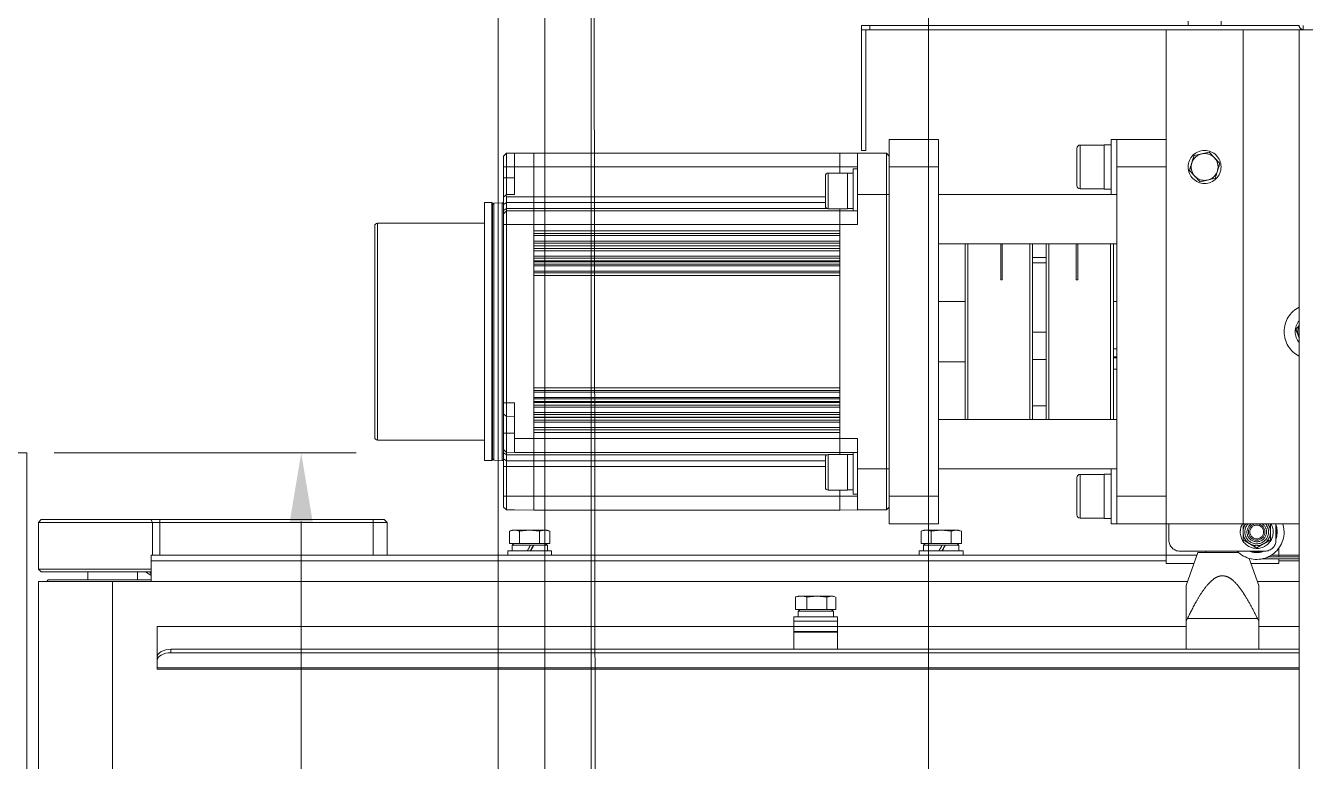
# Model space of a CAD drawing. Extents: x -681219 to -550379, y -242630 to -158199.
# Drawn here: x -671118.1 to -670651.7, y -213862.9 to -213594.8 of the extents above; entities that cross this region are included whole.
import ezdxf

# ---------------------------------------------------------------- set-up
doc = ezdxf.new("R2010")
doc.units = 0
doc.header["$LTSCALE"] = 1000
doc.linetypes.add('DASHED2', pattern=[9.525, 6.35, -3.175])
doc.linetypes.add('HIDDEN', pattern=[9.525, 6.35, -3.175])
doc.layers.get('0').update_dxf_attribs({"linetype": 'CONTINUOUS'})
doc.layers.add('future', color=4, linetype='DASHED2', lineweight=0)

# ---------------------------------------------------------------- blocks, each defined once
blk = doc.blocks.new('A$Caddf9ae6')
at = {"color": 0, "linetype": 'HIDDEN'}
for p, q in [((320, -2185.51), (320, 836.49)), ((320, -2187), (-311, -2187)), ((102.5, -2201.75), (102.5, -2187)), ((119, -2202.28), (119, -2187)), ((126.5, -2194.5), (126.5, -2187)), ((127.2, -2187), (127.2, -2200.51)), ((128, -2198.14), (128, -2187)), ((128.5, -2187), (128.5, -2194.5)), ((128.5, -2187.02), (140, -2187.02)), ((140, -2207.5), (140, -2187)), ((207.75, -2186.98), (208.08, -2187.12)), ((212.25, -2187.08), (210.75, -2188.22)), ((320, -2185.51), (320, -2187)), ((320, -2185.51), (321.51, -2185.51)), ((320, -2186.5), (320.42, -2186.5)), ((125.5, -2194.5), (125.5, -2204.58)), ((125.5, -2194.5), (127.2, -2194.5)), ((128, -2194.5), (128.5, -2194.5)), ((128.5, -2194.5), (128.5, -2197.23)), ((128.5, -2194.5), (131, -2194.5)), ((140, -2195.5), (134, -2195.5)), ((134.31, -2195.5), (135.39, -2195.18)), ((135.38, -2195.38), (134.93, -2195.5)), ((137, -2195.2), (135.38, -2195.38)), ((135.39, -2195.18), (137, -2195)), ((137, -2192.5), (138.89, -2192.68)), ((137, -2195), (138.61, -2195.18)), ((138.62, -2195.38), (137, -2195.2)), ((138.61, -2195.18), (139.69, -2195.5)), ((139.07, -2195.5), (138.62, -2195.38)), ((138.89, -2192.68), (140, -2192.96)), ((94.24, -2201.75), (104.5, -2201.75)), ((104.5, -2201.75), (105.49, -2202.26)), ((127.39, -2205.25), (117.5, -2201.75)), ((130, -2199.5), (130, -2230.5)), ((131.23, -2202.5), (132.67, -2200)), ((139.89, -2197.5), (140, -2197.7)), ((105.49, -2202.26), (105.49, -2227.74)), ((134.11, -2207.5), (132.67, -2205)), ((129.5, -2209.11), (129.5, -2224)), ((140, -2207.3), (139.89, -2207.5)), ((320, -2207.5), (140, -2207.5)), ((323.1, -2215.5), (321.5, -2215.5)), ((265.23, -2220.4), (264.6, -2223.15)), ((265.1, -2220.9), (265.38, -2219.76)), ((265.87, -2217.65), (265.23, -2220.4)), ((268.94, -2216.68), (269.05, -2216.65)), ((273.33, -2217.92), (271.27, -2216)), ((275.4, -2219.85), (273.33, -2217.92)), ((274.77, -2222.6), (275.4, -2219.85)), ((117.5, -2228.25), (129.5, -2224)), ((129.5, -2221), (130, -2221)), ((264.6, -2223.15), (266.67, -2225.08)), ((266.91, -2225.36), (266.44, -2224.92)), ((266.67, -2225.08), (268.73, -2227)), ((274.13, -2225.35), (274.77, -2222.6)), ((274.87, -2222.31), (274.72, -2222.95)), ((94.24, -2228.25), (104.5, -2228.25)), ((105.49, -2227.74), (104.5, -2228.25)), ((271.24, -2226.28), (271.16, -2226.3)), ((271.28, -2226.27), (271.24, -2226.28)), ((321.5, -2227.5), (323.1, -2227.5)), ((134, -2234.5), (140, -2234.5)), ((-1107.67, -2321.99), (1022.72, -2322.24))]:
    blk.add_line(p, q, dxfattribs=at)
at = {"color": 0, "linetype": 'Continuous', "lineweight": 15}
for p, q in [((87, -2187), (87, -2603.25)), ((87.45, -2187), (87.45, -2603.25)), ((93.01, -2187), (93.01, -2598.25)), ((94.24, -2187), (94.24, -2598.25)), ((320, -2343.5), (320, -2187)), ((321.5, -2343.5), (321.5, -2187.02)), ((140, -2235.5), (140, -2207.5)), ((128.5, -2224.35), (128.5, -2235.5)), ((102.5, -2355.25), (102.5, -2228.25)), ((119, -2619.5), (119, -2227.72)), ((125.5, -2225.42), (125.5, -2235.5)), ((125.5, -2235.5), (128.5, -2235.5)), ((126.5, -2605.5), (126.5, -2235.5)), ((128.5, -2235.5), (128.5, -2602.32)), ((128.5, -2235.5), (140, -2235.5)), ((140, -2253.5), (140, -2235.5)), ((320, -2235.5), (140, -2235.5)), ((150, -2235.5), (150, -2253.5)), ((270, -2253.5), (270, -2235.5)), ((280, -2235.5), (280, -2253.5)), ((150, -2253.5), (140, -2253.5)), ((140, -2253.5), (140, -2255.5)), ((140, -2255.5), (159.24, -2255.5)), ((141.95, -2255.5), (141.95, -2258.1)), ((150, -2253.5), (270, -2253.5)), ((158.05, -2258.1), (158.05, -2255.5)), ((159.24, -2255.5), (160, -2255.5)), ((160, -2318.5), (160, -2253.5)), ((178, -2253.5), (160, -2253.5)), ((160, -2318.5), (160, -2255.5)), ((178, -2318.5), (178, -2253.5)), ((178, -2254.75), (242, -2254.75)), ((242, -2255.75), (178, -2255.75)), ((196.28, -2253.5), (196.28, -2254.75)), ((200.45, -2254.75), (200.45, -2253.5)), ((200.79, -2253.5), (200.79, -2254.75)), ((203.71, -2253.5), (203.71, -2254.75)), ((221, -2254.75), (221, -2253.5)), ((242, -2318.5), (242, -2253.5)), ((260, -2253.5), (242, -2253.5)), ((242, -2254.75), (242, -2253.5)), ((260, -2318.5), (260, -2253.5)), ((260, -2255.5), (279.24, -2255.5)), ((261.95, -2255.5), (261.95, -2258.1)), ((280, -2253.5), (270, -2253.5)), ((270, -2253.5), (279.24, -2253.5)), ((278.05, -2258.1), (278.05, -2255.5)), ((279.24, -2253.5), (280, -2253.5)), ((279.24, -2255.5), (280, -2255.5)), ((280, -2255.5), (280, -2253.5)), ((141.95, -2258.1), (158.05, -2258.1)), ((142, -2258.1), (142, -2266.85)), ((158, -2266.85), (158, -2258.1)), ((261.95, -2258.1), (278.05, -2258.1)), ((262, -2258.1), (262, -2266.85)), ((278, -2266.85), (278, -2258.1)), ((142, -2266.85), (157.39, -2266.85)), ((157.39, -2266.85), (158, -2266.85)), ((262, -2266.85), (277.39, -2266.85)), ((277.39, -2266.85), (278, -2266.85)), ((156.24, -2268.1), (143.25, -2268.1)), ((156.75, -2268.1), (156.24, -2268.1)), ((228.9, -2268.25), (228.9, -2267.75)), ((228.9, -2267.75), (242, -2267.75)), ((242, -2268.25), (228.9, -2268.25)), ((242, -2268.25), (242, -2267.75)), ((276.24, -2268.1), (263.25, -2268.1)), ((276.75, -2268.1), (276.24, -2268.1)), ((178, -2278.25), (242, -2278.25)), ((242, -2279.25), (178, -2279.25)), ((183, -2284.25), (183, -2279.25)), ((199.85, -2284.25), (199.85, -2279.25)), ((209.83, -2284.25), (209.83, -2279.25)), ((235.02, -2284.25), (235.02, -2279.25)), ((237, -2284.25), (237, -2279.25)), ((242, -2284.25), (242, -2279.25)), ((178, -2284.25), (242, -2284.25)), ((242, -2285.25), (178, -2285.25)), ((242, -2295.25), (228.9, -2295.25)), ((228.9, -2295.25), (228.9, -2295.75)), ((228.9, -2295.75), (242, -2295.75)), ((242, -2295.75), (242, -2295.25)), ((178, -2307.75), (242, -2307.75)), ((242, -2308.75), (178, -2308.75)), ((199, -2308.75), (199, -2318.5)), ((221, -2318.5), (221, -2308.75)), ((242, -2318.5), (242, -2308.75)), ((130.1, -2309.5), (128.5, -2309.5)), ((130.1, -2309.5), (130.1, -2316.8)), ((132.2, -2311.06), (130.1, -2311.06)), ((132.2, -2311.06), (132.2, -2315.95)), ((132.8, -2311.08), (132.2, -2311.68)), ((132.8, -2311.6), (132.8, -2310.15)), ((132.8, -2310.15), (137.29, -2310.15)), ((132.8, -2312.41), (132.8, -2311.6)), ((132.8, -2313.86), (132.8, -2312.41)), ((137.29, -2310.15), (137.65, -2312)), ((137.65, -2312), (137.29, -2313.86)), ((137.65, -2311.14), (137.3, -2310.17)), ((137.65, -2312), (137.65, -2311.14)), ((137.65, -2317.53), (137.65, -2312)), ((130.1, -2316.8), (130.1, -2325.5)), ((132.2, -2315.95), (132.2, -2317.15)), ((132.2, -2315.95), (132.2, -2315.98)), ((132.2, -2317.15), (132.2, -2323.94)), ((132.8, -2316.73), (132.8, -2313.86)), ((132.8, -2313.86), (137.29, -2313.86)), ((132.8, -2318.33), (132.8, -2316.73)), ((132.8, -2321.21), (132.8, -2318.33)), ((137.29, -2313.86), (137.65, -2317.53)), ((137.65, -2317.53), (137.29, -2321.21)), ((137.65, -2323.03), (137.65, -2317.53)), ((132.8, -2321.21), (137.29, -2321.21)), ((132.8, -2322.63), (132.8, -2321.21)), ((132.8, -2323.42), (132.8, -2322.63)), ((137.65, -2323.87), (137.65, -2323.03)), ((140, -2336.5), (140, -2318.5)), ((140, -2318.5), (150, -2318.5)), ((150, -2318.5), (150, -2336.5)), ((270, -2318.5), (150, -2318.5)), ((178, -2318.5), (160, -2318.5)), ((260, -2318.5), (242, -2318.5)), ((270, -2336.5), (270, -2318.5)), ((270, -2318.5), (280, -2318.5)), ((280, -2318.5), (280, -2336.5)), ((128.5, -2325.5), (130.1, -2325.5)), ((130.1, -2323.94), (132.2, -2323.94)), ((132.2, -2323.32), (132.8, -2323.91)), ((132.8, -2324.85), (132.8, -2323.42)), ((132.8, -2324.85), (137.29, -2324.85)), ((137.3, -2324.83), (137.65, -2323.87)), ((150, -2336.5), (140, -2336.5)), ((145.03, -2337.5), (146.03, -2336.5)), ((145.03, -2337.5), (146.03, -2336.5)), ((270, -2336.5), (150, -2336.5)), ((160, -2337.5), (160, -2336.5)), ((260, -2337.5), (260, -2336.5)), ((280, -2336.5), (270, -2336.5)), ((273.97, -2336.5), (274.97, -2337.5)), ((145.03, -2337.5), (145.01, -2348)), ((160, -2337.5), (145.03, -2337.5)), ((160, -2348), (160, -2337.5)), ((160, -2337.5), (260, -2337.5)), ((260, -2337.5), (260, -2348)), ((274.97, -2337.5), (260, -2337.5)), ((274.97, -2337.5), (274.99, -2348)), ((276, -2346.5), (276, -2345)), ((319.99, -2345), (276, -2345)), ((319.99, -2345), (319.99, -2346.5)), ((320, -2343.5), (321.5, -2343.5)), ((320, -2346.5), (320, -2343.5)), ((321.5, -2343.5), (321.5, -2346.5)), ((145, -2354.5), (145.01, -2348)), ((145.01, -2348), (160, -2348)), ((150, -2354.5), (150, -2348)), ((150.74, -2348), (150.74, -2349.6)), ((150.74, -2349.6), (166.01, -2349.6)), ((152.3, -2349.6), (152.3, -2351.7)), ((171, -2348), (160, -2348)), ((165.18, -2351.7), (165.18, -2349.6)), ((166.01, -2348), (166, -2354.5)), ((166.01, -2349.6), (166, -2354.5)), ((171, -2354.5), (171, -2348)), ((260, -2348), (249, -2348)), ((249, -2348), (249, -2354.5)), ((253.99, -2348), (254, -2354.5)), ((253.99, -2349.6), (269.27, -2349.6)), ((254.83, -2349.6), (254.83, -2351.7)), ((260, -2348), (274.99, -2348)), ((267.71, -2351.7), (267.71, -2349.6)), ((269.27, -2349.6), (269.27, -2348)), ((270, -2348), (270, -2354.5)), ((274.99, -2348), (275, -2354.5)), ((319.99, -2346.5), (276, -2346.5)), ((321.5, -2346.5), (320, -2346.5)), ((94.24, -2355.25), (100.5, -2355.25)), ((100.5, -2355.25), (100.5, -2371.25)), ((100.5, -2355.25), (100.7, -2355.25)), ((100.7, -2355.25), (102.5, -2355.25)), ((100.7, -2355.25), (100.7, -2371.25)), ((102.5, -2371.25), (102.5, -2355.25)), ((102.5, -2355.25), (104.5, -2355.25)), ((106.1, -2355.25), (104.5, -2355.25)), ((104.5, -2355.25), (104.5, -2371.25)), ((106.1, -2371.25), (106.1, -2355.25)), ((150, -2354.5), (145, -2354.5)), ((145, -2354.5), (145, -2466)), ((150, -2466), (150, -2354.5)), ((150, -2354.5), (152.24, -2354.5)), ((152.24, -2351.7), (165.24, -2351.7)), ((152.24, -2351.7), (152.24, -2358.7)), ((165.24, -2358.7), (165.24, -2351.7)), ((165.24, -2354.5), (166, -2354.5)), ((171, -2354.5), (166, -2354.5)), ((166, -2354.5), (166, -2466)), ((171, -2354.5), (173.29, -2354.5)), ((171, -2466), (171, -2354.5)), ((178.71, -2354.5), (173.29, -2354.5)), ((173.29, -2354.5), (173.29, -2466)), ((174.26, -2354.5), (174.26, -2466)), ((175.02, -2466), (175.02, -2354.5)), ((176.98, -2354.5), (176.98, -2466)), ((177.74, -2354.5), (177.74, -2466)), ((178.71, -2354.5), (178.79, -2354.5)), ((178.71, -2466), (178.71, -2354.5)), ((184.21, -2354.5), (178.79, -2354.5)), ((178.79, -2354.5), (178.79, -2466)), ((179.76, -2354.5), (179.76, -2466)), ((180.52, -2466), (180.52, -2354.5)), ((182.48, -2354.5), (182.48, -2466)), ((183.24, -2354.5), (183.24, -2466)), ((184.21, -2354.5), (184.51, -2354.5)), ((184.21, -2466), (184.21, -2354.5)), ((189.49, -2354.5), (184.51, -2354.5)), ((184.51, -2354.5), (184.51, -2466)), ((185.48, -2354.5), (185.48, -2466)), ((186.02, -2466), (186.02, -2354.5)), ((187.98, -2354.5), (187.98, -2466)), ((188.52, -2354.5), (188.52, -2466)), ((189.49, -2354.5), (230.51, -2354.5)), ((189.49, -2466), (189.49, -2354.5)), ((235.49, -2354.5), (230.51, -2354.5)), ((230.51, -2354.5), (230.51, -2466)), ((231.48, -2354.5), (231.48, -2466)), ((232.02, -2466), (232.02, -2354.5)), ((233.98, -2354.5), (233.98, -2466)), ((234.52, -2354.5), (234.52, -2466)), ((235.49, -2354.5), (235.79, -2354.5)), ((235.49, -2466), (235.49, -2354.5)), ((241.21, -2354.5), (235.79, -2354.5)), ((235.79, -2354.5), (235.79, -2466)), ((236.76, -2354.5), (236.76, -2466)), ((237.52, -2466), (237.52, -2354.5)), ((239.48, -2466), (239.48, -2354.5)), ((240.24, -2354.5), (240.24, -2466)), ((241.21, -2354.5), (241.29, -2354.5)), ((241.21, -2466), (241.21, -2354.5)), ((246.71, -2354.5), (241.29, -2354.5)), ((241.29, -2354.5), (241.29, -2466)), ((242.26, -2354.5), (242.26, -2466)), ((243.02, -2466), (243.02, -2354.5)), ((244.98, -2354.5), (244.98, -2466)), ((245.74, -2354.5), (245.74, -2466)), ((246.71, -2354.5), (249, -2354.5)), ((246.71, -2466), (246.71, -2354.5)), ((249, -2354.5), (249, -2466)), ((254, -2354.5), (249, -2354.5)), ((254, -2354.5), (254, -2466)), ((254, -2354.5), (254.77, -2354.5)), ((254.77, -2351.7), (267.77, -2351.7)), ((254.77, -2351.7), (254.77, -2358.7)), ((267.77, -2358.7), (267.77, -2351.7)), ((267.77, -2354.5), (270, -2354.5)), ((270, -2354.5), (270, -2466)), ((275, -2354.5), (270, -2354.5)), ((275, -2354.5), (275, -2466)), ((108.2, -2356.81), (106.1, -2356.81)), ((108.2, -2369.69), (108.2, -2356.81)), ((108.8, -2356.83), (108.2, -2357.43)), ((108.8, -2357.19), (108.8, -2355.92)), ((108.8, -2355.92), (113.29, -2355.92)), ((108.8, -2357.9), (108.8, -2357.19)), ((108.8, -2359.17), (108.8, -2357.9)), ((108.8, -2362.04), (108.8, -2359.17)), ((108.8, -2359.17), (113.29, -2359.17)), ((113.65, -2357.54), (113.29, -2359.17)), ((113.29, -2359.17), (113.65, -2362.84)), ((113.34, -2356.15), (113.65, -2357.54)), ((113.65, -2356.88), (113.38, -2356.14)), ((113.65, -2357.54), (113.65, -2356.88)), ((113.65, -2362.84), (113.65, -2357.54)), ((152.24, -2358.7), (165.24, -2358.7)), ((164.24, -2359.7), (153.24, -2359.7)), ((160.83, -2466), (160.83, -2359.7)), ((162.95, -2466), (162.95, -2359.7)), ((165.12, -2466), (165.12, -2359.16)), ((254.77, -2358.7), (267.77, -2358.7)), ((254.88, -2359.16), (254.88, -2466)), ((266.77, -2359.7), (255.77, -2359.7)), ((257.05, -2466), (257.05, -2359.7)), ((259.17, -2359.7), (259.17, -2466)), ((108.8, -2363.64), (108.8, -2362.04)), ((108.8, -2366.51), (108.8, -2363.64)), ((113.65, -2362.84), (113.29, -2366.51)), ((113.65, -2368.55), (113.65, -2362.84)), ((106.1, -2369.69), (108.2, -2369.69)), ((108.2, -2369.07), (108.8, -2369.67)), ((108.8, -2366.51), (113.29, -2366.51)), ((108.8, -2368.1), (108.8, -2366.51)), ((108.8, -2368.99), (108.8, -2368.1)), ((108.8, -2370.58), (108.8, -2368.99)), ((113.38, -2370.36), (113.65, -2369.61)), ((113.65, -2368.55), (113.65, -2369.61)), ((94.24, -2371.25), (100.5, -2371.25)), ((100.7, -2371.25), (100.5, -2371.25)), ((100.7, -2371.25), (102.5, -2371.25)), ((102.5, -2603.25), (102.5, -2371.25)), ((104.5, -2371.25), (102.5, -2371.25)), ((104.5, -2371.25), (106.1, -2371.25)), ((108.8, -2370.58), (113.29, -2370.58)), ((113.29, -2370.58), (113.34, -2370.35)), ((130.1, -2459.5), (128.5, -2459.5)), ((130.1, -2459.5), (130.1, -2466.8)), ((132.2, -2461.06), (130.1, -2461.06)), ((132.2, -2461.06), (132.2, -2465.95)), ((132.8, -2461.08), (132.2, -2461.68)), ((132.8, -2461.6), (132.8, -2460.15)), ((132.8, -2460.15), (137.29, -2460.15)), ((132.8, -2462.41), (132.8, -2461.6)), ((132.8, -2463.86), (132.8, -2462.41)), ((137.29, -2460.15), (137.65, -2462)), ((137.65, -2462), (137.29, -2463.86)), ((137.65, -2461.14), (137.3, -2460.17)), ((137.65, -2462), (137.65, -2461.14)), ((137.65, -2467.53), (137.65, -2462)), ((130.1, -2466.8), (130.1, -2475.5)), ((132.2, -2465.95), (132.2, -2467.15)), ((132.2, -2465.95), (132.2, -2465.98)), ((132.2, -2467.15), (132.2, -2473.94)), ((132.8, -2466.73), (132.8, -2463.86)), ((132.8, -2463.86), (137.29, -2463.86)), ((132.8, -2468.33), (132.8, -2466.73)), ((137.29, -2463.86), (137.65, -2467.53)), ((137.65, -2467.53), (137.29, -2471.21)), ((137.65, -2473.03), (137.65, -2467.53)), ((150, -2466), (145, -2466)), ((145, -2466), (145.02, -2476)), ((145.01, -2473), (145, -2466)), ((150, -2476), (150, -2466)), ((150, -2466), (160.83, -2466)), ((160.83, -2476), (160.83, -2466)), ((160.83, -2466), (162.95, -2466)), ((162.95, -2466), (165.12, -2466)), ((162.97, -2476), (162.95, -2466)), ((165.12, -2466), (166, -2466)), ((165.13, -2476), (165.12, -2466)), ((171, -2466), (166, -2466)), ((166, -2466), (166.01, -2473)), ((166, -2466), (166.02, -2476)), ((171, -2473), (171, -2466)), ((171, -2466), (173.29, -2466)), ((173.29, -2466), (178.71, -2466)), ((178.79, -2466), (178.71, -2466)), ((178.79, -2466), (184.21, -2466)), ((184.51, -2466), (184.21, -2466)), ((184.51, -2466), (189.49, -2466)), ((189.49, -2466), (230.51, -2466)), ((230.51, -2466), (235.49, -2466)), ((235.79, -2466), (235.49, -2466)), ((235.79, -2466), (241.21, -2466)), ((241.29, -2466), (241.21, -2466)), ((241.29, -2466), (246.71, -2466)), ((246.71, -2466), (249, -2466)), ((249, -2466), (249, -2476)), ((254, -2466), (249, -2466)), ((254, -2466), (253.98, -2476)), ((254, -2466), (254.88, -2466)), ((254.88, -2466), (254.87, -2476)), ((257.05, -2466), (254.88, -2466)), ((257.03, -2476), (257.05, -2466)), ((257.05, -2466), (259.17, -2466)), ((259.17, -2466), (259.17, -2476)), ((259.17, -2466), (270, -2466)), ((270, -2466), (270, -2473)), ((275, -2466), (270, -2466)), ((275, -2466), (274.99, -2473)), ((132.8, -2471.21), (132.8, -2468.33)), ((132.8, -2471.21), (137.29, -2471.21)), ((132.8, -2472.63), (132.8, -2471.21)), ((128.5, -2475.5), (130.1, -2475.5)), ((130.1, -2473.94), (132.2, -2473.94)), ((132.2, -2473.31), (132.8, -2473.91)), ((132.8, -2473.42), (132.8, -2472.63)), ((132.8, -2474.85), (132.8, -2473.42)), ((132.8, -2474.85), (137.29, -2474.85)), ((137.3, -2474.83), (137.65, -2473.87)), ((137.65, -2473.87), (137.65, -2473.03)), ((145.02, -2476), (145.01, -2473)), ((150, -2476), (145.02, -2476)), ((145.02, -2476), (146.02, -2477)), ((145.02, -2476), (145.02, -2476)), ((146.02, -2477), (145.02, -2476)), ((146.02, -2477), (150, -2477)), ((150, -2476), (160.83, -2476)), ((150, -2477), (150, -2476)), ((150, -2477), (160.83, -2477)), ((160.83, -2476), (162.97, -2476)), ((160.83, -2477), (160.83, -2476)), ((160.83, -2477), (163.68, -2477)), ((162.97, -2476), (165.13, -2476)), ((163.68, -2477), (162.97, -2476)), ((163.68, -2477), (165.84, -2477)), ((165.84, -2477), (165.13, -2476)), ((165.13, -2476), (166.02, -2476)), ((165.84, -2477), (166.74, -2477)), ((166.01, -2473), (171, -2473)), ((166.02, -2476), (166.01, -2473)), ((166.02, -2476), (166.02, -2476.09)), ((166.02, -2476.09), (166.02, -2476)), ((166.02, -2476), (173, -2476)), ((167.01, -2477), (166.02, -2476.09)), ((167.01, -2477), (173, -2477)), ((184, -2473), (171, -2473)), ((173, -2476), (173, -2473)), ((173, -2476), (179.02, -2476)), ((173, -2477), (173, -2476)), ((173, -2477), (180.02, -2477)), ((179.01, -2473), (179.02, -2476)), ((184, -2476), (179.02, -2476)), ((179.02, -2476), (180.02, -2477)), ((180.02, -2477), (184, -2477)), ((184, -2476), (184, -2473)), ((184, -2476), (249, -2476)), ((184, -2477), (184, -2476)), ((184, -2477), (249, -2477)), ((253.98, -2476), (249, -2476)), ((249, -2476), (249, -2477)), ((249, -2477), (252.98, -2477)), ((252.98, -2477), (253.98, -2476)), ((252.98, -2477), (254.16, -2477)), ((253.98, -2476), (254.87, -2476)), ((254.87, -2476), (254.16, -2477)), ((254.16, -2477), (256.32, -2477)), ((254.87, -2476), (257.03, -2476)), ((256.32, -2477), (257.03, -2476)), ((256.32, -2477), (258.98, -2477)), ((257.03, -2476), (259.17, -2476)), ((258.98, -2477), (259.9, -2476.09)), ((258.98, -2477), (266, -2477)), ((259.9, -2476.09), (259.17, -2476)), ((259.98, -2476), (259.9, -2476.09)), ((259.99, -2473), (259.98, -2476)), ((259.98, -2476), (266, -2476)), ((259.99, -2473), (270, -2473)), ((266, -2476), (266, -2473)), ((266, -2477), (266, -2476)), ((266, -2476), (270, -2476)), ((266, -2477), (270, -2477)), ((270, -2473), (274.99, -2473)), ((270, -2473), (270, -2476)), ((274.98, -2476), (270, -2476)), ((270, -2476), (270, -2477)), ((270, -2477), (273.98, -2477)), ((273.98, -2477), (274.98, -2476)), ((274.99, -2473), (274.98, -2476)), ((163.3, -2481), (163, -2481.3)), ((257, -2481.3), (163, -2481.3)), ((163, -2481.3), (163, -2484)), ((256.97, -2477.53), (163.03, -2477.53)), ((163.03, -2477.53), (163.18, -2480.53)), ((256.82, -2480.53), (163.18, -2480.53)), ((256.7, -2481), (163.3, -2481)), ((257, -2481.3), (256.7, -2481)), ((256.82, -2480.53), (256.97, -2477.53)), ((257, -2484), (257, -2481.3)), ((257, -2484), (163, -2484)), ((170.5, -2484), (170.5, -2523)), ((249.5, -2523), (249.5, -2484)), ((128.5, -2519.5), (140.5, -2519.5)), ((140.5, -2524.5), (140.5, -2519.5)), ((140.5, -2519.5), (141.5, -2520.5)), ((141.5, -2520.5), (141.5, -2524.5)), ((170.5, -2523), (249.5, -2523)), ((140.5, -2524.5), (128.5, -2524.5)), ((128.5, -2602.32), (128.5, -2524.5)), ((140.5, -2602.32), (140.5, -2524.5)), ((140.5, -2524.5), (141.5, -2524.5)), ((141.5, -2524.5), (141.5, -2602.32)), ((92.95, -2599.23), (93.01, -2598.25)), ((93.01, -2598.25), (94.24, -2598.25)), ((94.24, -2598.25), (94.18, -2599.23)), ((90.7, -2603.15), (91.24, -2602.87)), ((91.24, -2602.87), (91.73, -2602.41)), ((91.73, -2602.41), (92.17, -2601.79)), ((92.47, -2602.87), (91.93, -2603.15)), ((92.17, -2601.79), (92.52, -2601.03)), ((92.96, -2602.41), (92.47, -2602.87)), ((92.52, -2601.03), (92.79, -2600.16)), ((92.79, -2600.16), (92.95, -2599.23)), ((93.4, -2601.79), (92.96, -2602.41)), ((93.75, -2601.03), (93.4, -2601.79)), ((94.02, -2600.16), (93.75, -2601.03)), ((94.18, -2599.23), (94.02, -2600.16)), ((128.5, -2602.32), (140.5, -2602.32)), ((128.5, -2605.01), (128.5, -2602.32)), ((140.5, -2605.01), (140.5, -2602.32)), ((141.5, -2602.32), (140.5, -2602.32)), ((141.5, -2602.32), (141.5, -2605.54)), ((87, -2603.25), (87.45, -2603.25)), ((87.45, -2603.25), (90.14, -2603.25)), ((90.14, -2603.25), (90.7, -2603.15)), ((91.37, -2603.25), (90.14, -2603.25)), ((91.93, -2603.15), (91.37, -2603.25)), ((91.37, -2603.25), (102.5, -2603.25)), ((126.5, -2605.5), (119, -2605.5)), ((119.5, -2633.58), (119.5, -2605.5)), ((122.5, -2605.97), (121.68, -2605.5)), ((122.5, -2645.5), (122.5, -2605.5)), ((123.5, -2605.5), (123.5, -2646.5)), ((126.5, -2605.5), (128.18, -2605.5)), ((128.18, -2605.5), (128.5, -2605.5)), ((128.5, -2605.01), (128.5, -2605.5)), ((140.5, -2605.01), (128.5, -2605.01)), ((140.5, -2646.5), (140.5, -2605.01)), ((141.5, -2605.54), (140.5, -2605.01)), ((141.5, -2605.54), (141.5, -2645.5)), ((122.5, -2610.5), (119.5, -2610.5)), ((-116, -2619.5), (119, -2619.5)), ((119, -2646.5), (119, -2619.5)), ((119.5, -2628.5), (122.5, -2628.5)), ((119.5, -2643), (119.5, -2633.58)), ((119, -2643.5), (119.5, -2643)), ((-116, -2646.5), (119, -2646.5)), ((122.5, -2645.5), (123.5, -2646.5)), ((123.5, -2646.5), (140.5, -2646.5)), ((140.5, -2646.5), (141.5, -2645.5))]:
    blk.add_line(p, q, dxfattribs=at)
at = {"color": 0}
for p, q in [((-1140.67, -2442.03), (1158.71, -2445.03)), ((-1243.67, -2445.03), (1038.71, -2445.03)), ((-525.67, -2445.03), (737.74, -2445.03)), ((1158.71, -2462.03), (-1260.67, -2462.03)), ((1158.71, -2479.03), (-1243.67, -2479.03)), ((165.81, -2640.77), (165.81, -2530.77)), ((-109.19, -2550.77), (140.81, -2550.77)), ((-134.19, -2650.77), (165.81, -2650.77)), ((165.81, -2650.77), (165.81, -2670.47))]:
    blk.add_line(p, q, dxfattribs=at)
at = {"color": 0, "linetype": 'HIDDEN'}
for centre, radius in [((137, -2202.5), 3), ((137, -2202.5), 2.5), ((270, -2221.5), 6)]:
    blk.add_circle(centre, radius, dxfattribs=at)
for centre, radius, start, end in [((210, -2182.5), 10, 206.7437, 333.2563), ((210, -2182.5), 6, 228.5903, 311.4097), ((210, -2182.5), 5, 243.2563, 296.7437), ((321.6, -2185.42), 1.6, 183.2246, 266.4167), ((137, -2202.5), 10, 90, 225.573), ((134, -2199.5), 4, 90, 180), ((137, -2202.5), 6, 60, 270), ((137, -2202.5), 7.25, 74.9098, 105.0902), ((137, -2202.5), 7.5, 158.9605, 201.0395), ((137, -2202.5), 7.3, 163.517, 196.483), ((137, -2202.5), 7.25, 164.9098, 195.0902), ((137, -2202.5), 5, 90, 306.8699), ((137, -2202.5), 4.33, 90, 313.8131), ((137, -2202.5), 3.57, 90, 327.1401), ((137, -2202.5), 5, 53.1301, 90), ((137, -2202.5), 4.33, 46.1869, 90), ((137, -2202.5), 3.57, 32.8599, 90), ((137, -2202.5), 6, 270, 300), ((270, -2221.5), 4.89, 167.0281, 227.0281), ((270, -2221.5), 4.89, 107.0281, 167.0281), ((270, -2221.5), 4.89, 47.0281, 107.0281), ((270, -2221.5), 4.89, 347.0281, 47.0281), ((270, -2221.5), 4.89, 227.0281, 287.0281), ((270, -2221.5), 4.89, 287.0281, 347.0281), ((134, -2230.5), 4, 180, 270)]:
    blk.add_arc(centre, radius, start, end, dxfattribs=at)
at = {"color": 0, "linetype": 'Continuous', "lineweight": 15}
for centre, radius, start, end in [((143.25, -2266.85), 1.25, 180, 270), ((156.75, -2266.85), 1.25, 270, 0), ((263.25, -2266.85), 1.25, 180, 270), ((276.75, -2266.85), 1.25, 270, 0), ((319.99, -2344.99), 0.01, 270, 0), ((153.24, -2358.7), 1, 180, 270), ((164.24, -2358.7), 1, 270, 0), ((255.77, -2358.7), 1, 180, 270), ((266.77, -2358.7), 1, 270, 0), ((163.53, -2477.5), 0.5, 90, 183), ((256.47, -2477.5), 0.5, 357, 90), ((163.68, -2480.5), 0.5, 183, 270), ((256.32, -2480.5), 0.5, 270, 357), ((171.5, -2523), 1, 180, 270), ((248.5, -2523), 1, 270, 0), ((116.5, -2609.87), 6.36, 19.4977, 43.3678)]:
    blk.add_arc(centre, radius, start, end, dxfattribs=at)
for centre, major_axis, start_param, end_param in [((130.1, -2317.5), (11.15, 6.43), 1.367814, 1.557211), ((130.1, -2317.5), (7.52, 4.34), 1.27408, 1.557211), ((132.2, -2317.5), (11.15, 6.43), 1.557211, 1.746608), ((130.1, -2467.5), (11.15, 6.43), 1.367814, 1.557211), ((130.1, -2467.5), (7.52, 4.34), 1.27408, 1.557211), ((132.2, -2467.5), (11.15, 6.43), 1.557211, 1.746608)]:
    blk.add_ellipse(centre, major_axis=major_axis, ratio=0.02355, start_param=start_param, end_param=end_param, dxfattribs=at)
at = {"color": 0, "linetype": 'HIDDEN'}
for points, knots in [([(208.08, -2187.12), (208.33, -2187.22), (209.23, -2187.59), (210.11, -2187.96), (210.75, -2188.22)], [0, 0, 0, 0, 0.268637, 1, 1, 1, 1]), ([(117.43, -2201.75), (117.41, -2201.75), (117.36, -2201.75), (116.26, -2201.75), (114.63, -2201.75), (112.05, -2201.75), (108.68, -2201.75), (105.89, -2201.75), (104.5, -2201.75)], [0, 0, 0, 0, 0.080284, 0.200158, 0.340705, 0.481912, 0.74077, 1, 1, 1, 1]), ([(132.67, -2200), (132.7, -2199.94), (133.19, -2199.1), (133.67, -2198.27), (134.11, -2197.5)], [0, 0, 0, 0, 0.0702352, 1, 1, 1, 1]), ([(137, -2197.5), (136.74, -2197.5), (135.76, -2197.5), (134.81, -2197.5), (134.11, -2197.5)], [0, 0, 0, 0, 0.2686294, 1, 1, 1, 1]), ([(139.89, -2197.5), (139.64, -2197.5), (138.7, -2197.5), (137.73, -2197.5), (137, -2197.5)], [0, 0, 0, 0, 0.257583, 1, 1, 1, 1]), ([(105.49, -2202.26), (107.01, -2203.01), (110.05, -2204.51), (113.91, -2206.77), (117.11, -2208.95), (119.29, -2210.94), (120.65, -2212.91), (121.13, -2214.74), (120.9, -2216.44), (119.88, -2218.33), (117.89, -2220.42), (114.98, -2222.58), (110.74, -2225.11), (107.52, -2226.72), (105.49, -2227.74)], [0, 0, 0, 0, 0.122061, 0.24403, 0.322402, 0.400374, 0.456083, 0.492057, 0.534143, 0.575788, 0.644949, 0.74045, 0.836213, 1, 1, 1, 1]), ([(132.67, -2205), (132.64, -2204.94), (132.15, -2204.1), (131.67, -2203.27), (131.23, -2202.5)], [0, 0, 0, 0, 0.070194, 1, 1, 1, 1]), ([(137, -2207.5), (136.74, -2207.5), (135.76, -2207.5), (134.81, -2207.5), (134.11, -2207.5)], [0, 0, 0, 0, 0.2686294, 1, 1, 1, 1]), ([(139.89, -2207.5), (139.64, -2207.5), (138.7, -2207.5), (137.73, -2207.5), (137, -2207.5)], [0, 0, 0, 0, 0.257583, 1, 1, 1, 1]), ([(268.57, -2216.82), (267.69, -2217.09), (266.78, -2217.37), (265.89, -2217.64), (265.87, -2217.65)], [0, 0, 0, 0, 0.973026, 1, 1, 1, 1]), ([(271.27, -2216), (271.04, -2216.07), (270.15, -2216.34), (269.24, -2216.62), (268.57, -2216.82)], [0, 0, 0, 0, 0.25305, 1, 1, 1, 1]), ([(117.43, -2228.25), (117.41, -2228.25), (117.36, -2228.25), (116.26, -2228.25), (114.63, -2228.25), (112.05, -2228.25), (108.68, -2228.25), (105.89, -2228.25), (104.5, -2228.25)], [0, 0, 0, 0, 0.080284, 0.200158, 0.340705, 0.481912, 0.74077, 1, 1, 1, 1]), ([(268.73, -2227), (268.76, -2227), (269.65, -2226.72), (270.55, -2226.45), (271.43, -2226.18)], [0, 0, 0, 0, 0.027051, 1, 1, 1, 1]), ([(271.43, -2226.18), (272.11, -2225.97), (273.01, -2225.69), (273.91, -2225.42), (274.13, -2225.35)], [0, 0, 0, 0, 0.74693, 1, 1, 1, 1])]:
    blk.add_open_spline(points, degree=3, knots=knots, dxfattribs=at)
at = {"color": 0, "linetype": 'Continuous', "lineweight": 15}
for points, knots in [([(137.29, -2321.21), (137.3, -2321.22), (137.52, -2321.82), (137.58, -2322.43), (137.65, -2323.03)], [0, 0, 0, 0, 0.027002, 1, 1, 1, 1]), ([(137.65, -2323.03), (137.61, -2323.48), (137.56, -2324.1), (137.35, -2324.7), (137.29, -2324.85)], [0, 0, 0, 0, 0.746929, 1, 1, 1, 1]), ([(113.29, -2366.51), (113.35, -2366.68), (113.56, -2367.35), (113.61, -2368.04), (113.65, -2368.55)], [0, 0, 0, 0, 0.253068, 1, 1, 1, 1]), ([(113.65, -2368.55), (113.58, -2369.21), (113.52, -2369.9), (113.3, -2370.57), (113.29, -2370.58)], [0, 0, 0, 0, 0.973008, 1, 1, 1, 1]), ([(137.29, -2471.21), (137.3, -2471.22), (137.52, -2471.82), (137.58, -2472.43), (137.65, -2473.03)], [0, 0, 0, 0, 0.026987, 1, 1, 1, 1]), ([(137.65, -2473.03), (137.61, -2473.48), (137.56, -2474.1), (137.35, -2474.7), (137.29, -2474.85)], [0, 0, 0, 0, 0.746929, 1, 1, 1, 1]), ([(171.62, -2524), (171.61, -2524), (171.59, -2524), (172.65, -2524), (174.63, -2524), (177.62, -2524), (181.57, -2524), (186.39, -2524), (191.89, -2524), (197.81, -2524), (203.9, -2524), (210, -2524), (216.1, -2524), (222.19, -2524), (228.11, -2524), (233.61, -2524), (238.43, -2524), (242.38, -2524), (245.37, -2524), (247.35, -2524), (248.41, -2524), (248.39, -2524), (248.38, -2524)], [0, 0, 0, 0, 0.032394, 0.082153, 0.131912, 0.183732, 0.237021, 0.291077, 0.345132, 0.398422, 0.450241, 0.5, 0.54976, 0.601577, 0.654867, 0.708924, 0.76298, 0.816269, 0.868088, 0.917847, 0.967606, 1, 1, 1, 1])]:
    blk.add_open_spline(points, degree=3, knots=knots, dxfattribs=at)
at = {"color": 0}
blk.add_solid([(140.81, -2546.6), (140.81, -2554.93), (165.81, -2550.77)], dxfattribs=at)

msp = doc.modelspace()

# ---------------------------------------------------------------- block references
at = {"layer": 'future', "xscale": -1, "rotation": 270}
msp.add_blockref('A$Caddf9ae6', (-668466.9156, -213916.3249), dxfattribs=at)

doc.saveas('drawing.dxf')
